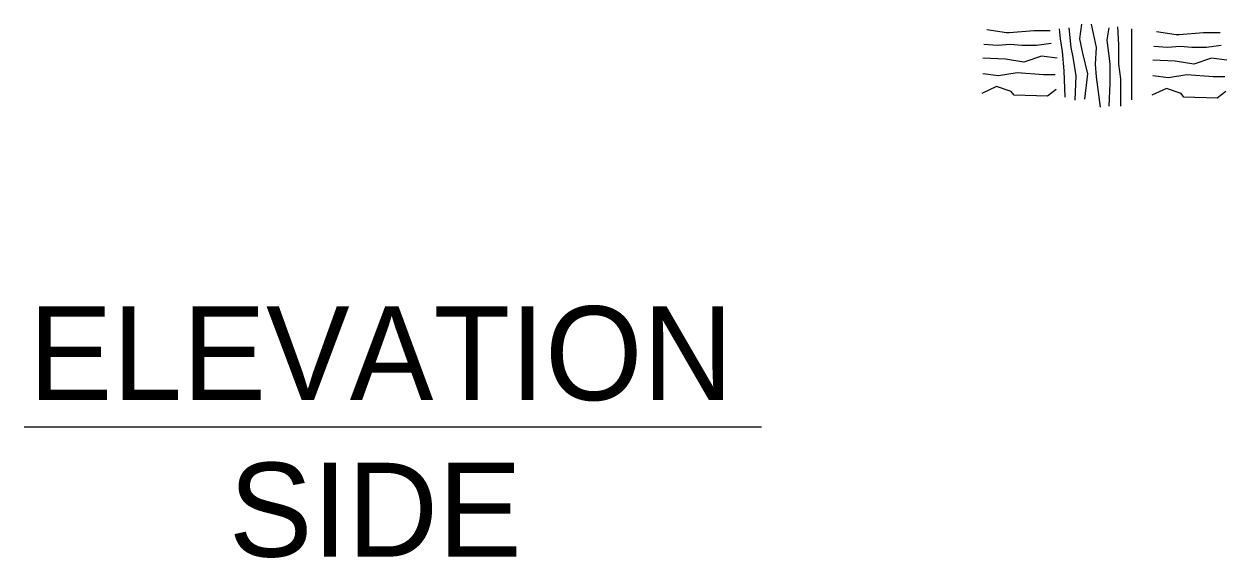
# Model space of a CAD drawing. Extents: x -0.01 to 2.83, y -0.11 to 1.83.
# Drawn here: x 2.2226 to 2.4149, y 1.0109 to 1.0962 of the extents above; entities that cross this region are included whole.
import ezdxf

# ---------------------------------------------------------------- set-up
doc = ezdxf.new("R2010")
doc.units = 0
doc.layers.add('RD_Pr_Roadway_Notes', color=7, linetype='Continuous')
doc.layers.add('SH_General_Details', color=7, linetype='Continuous')

msp = doc.modelspace()

# ---------------------------------------------------------------- linework, layer by layer
at = {"layer": 'RD_Pr_Roadway_Notes'}
msp.add_line((2.22265, 1.03185), (2.34049, 1.03185), dxfattribs=at)
at = {"layer": 'SH_General_Details'}
for p, q in [((2.39959, 1.09548), (2.39959, 1.0942)), ((2.39959, 1.0942), (2.39959, 1.09291)), ((2.39959, 1.09291), (2.39959, 1.09055)), ((2.39959, 1.09055), (2.39959, 1.08668)), ((2.39959, 1.08668), (2.39959, 1.08411))]:
    msp.add_line(p, q, dxfattribs=at)
for points in [[(2.39163, 1.09622), (2.39131, 1.09388), (2.39178, 1.09155), (2.39256, 1.08827), (2.39209, 1.08421)], [(2.39318, 1.09622), (2.39396, 1.09248), (2.39381, 1.08983), (2.39396, 1.0878), (2.39459, 1.08297)], [(2.3974, 1.09576), (2.39755, 1.09295), (2.39755, 1.08983), (2.39786, 1.08749), (2.39786, 1.08312)], [(2.38664, 1.09513), (2.3857, 1.09513), (2.38398, 1.09513), (2.38009, 1.09482), (2.37962, 1.09482), (2.3765, 1.09529)], [(2.38804, 1.09544), (2.38819, 1.09388), (2.38851, 1.09186), (2.38882, 1.08874), (2.38897, 1.08453)], [(2.3896, 1.0956), (2.38991, 1.09248), (2.39022, 1.09092), (2.39069, 1.08796), (2.39053, 1.08406)], [(2.39599, 1.0956), (2.39568, 1.09373), (2.39615, 1.08983), (2.39615, 1.08671), (2.39599, 1.08312)], [(2.41377, 1.09482), (2.41283, 1.09482), (2.41112, 1.09482), (2.40722, 1.09451), (2.40675, 1.09451), (2.40363, 1.09498)], [(2.38679, 1.09311), (2.38445, 1.09279), (2.38211, 1.09279), (2.38024, 1.09295), (2.37821, 1.09279), (2.37603, 1.09295)], [(2.41393, 1.09279), (2.41159, 1.09248), (2.40925, 1.09248), (2.40738, 1.09264), (2.40535, 1.09248), (2.40317, 1.09264)], [(2.38773, 1.09077), (2.38523, 1.09108), (2.38243, 1.09014), (2.37946, 1.09061), (2.37587, 1.09077)], [(2.41486, 1.09045), (2.41237, 1.09077), (2.40956, 1.08983), (2.4066, 1.0903), (2.40301, 1.09045)], [(2.38742, 1.08811), (2.38554, 1.08811), (2.38133, 1.08843), (2.37837, 1.08796), (2.37587, 1.08827)], [(2.41455, 1.0878), (2.41268, 1.0878), (2.40847, 1.08811), (2.40551, 1.08765), (2.40301, 1.08796)], [(2.38757, 1.08577), (2.38617, 1.08468), (2.38087, 1.08484), (2.3804, 1.08546), (2.37806, 1.08624), (2.37572, 1.08515)], [(2.41471, 1.08546), (2.4133, 1.08437), (2.408, 1.08453), (2.40753, 1.08515), (2.40519, 1.08593), (2.40285, 1.08484)]]:
    msp.add_lwpolyline(points, dxfattribs=at)

# ---------------------------------------------------------------- texts
at = {"layer": 'RD_Pr_Roadway_Notes'}
for s, p in [('ELEVATION', (2.22339, 1.03614)), ('SIDE', (2.25537, 1.01114))]:
    msp.add_text(s, height=0.015, dxfattribs=at).set_placement(p)

doc.saveas('drawing.dxf')
